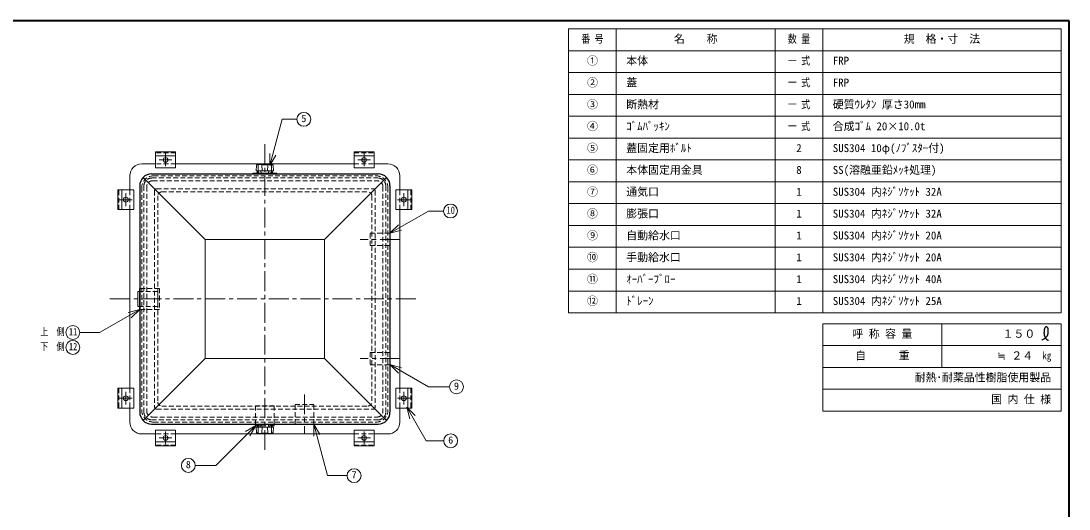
# Model space of a CAD drawing. Units: millimetres at full size, sheet at 1:10; details may follow other scales. Extents: x -2123 to 1927, y -1358 to 1452.
# Drawn here: x -712 to 1927, y 223 to 1452 of the extents above; entities that cross this region are included whole.
import ezdxf
from ezdxf.enums import TextEntityAlignment as Align

# ---------------------------------------------------------------- set-up
doc = ezdxf.new("R2010")
doc.units = ezdxf.units.MM
doc.header["$LTSCALE"] = 10
doc.linetypes.add('CHAIN1', pattern=[8, 5, -1, 1, -1])
doc.linetypes.add('DASHED1', pattern=[1.8, 1.2, -0.6])
doc.layers.add('0-0', color=7, linetype='Continuous', lineweight=18)
doc.styles.add('ＭＳ ゴシック', font='')
doc.styles.get('ＭＳ ゴシック').set_extended_font_data('MS Gothic')

msp = doc.modelspace()

# ---------------------------------------------------------------- linework, layer by layer
at = {"layer": '0-0', "color": 1, "lineweight": 40}
for p, q in [((1927.2, 1451.91), (-2122.8, 1451.91)), ((1927.2, -1358.09), (1927.2, 1451.91))]:
    msp.add_line(p, q, dxfattribs=at)
at = {"layer": '0-0', "color": 3}
for p, q in [((1907.2, 1431.91), (667.2, 1431.91)), ((667.2, 716.91), (667.2, 1431.91)), ((787.2, 716.91), (787.2, 1431.91)), ((1187.2, 716.91), (1187.2, 1431.91)), ((1307.2, 716.91), (1307.2, 1431.91)), ((1907.2, 716.91), (1907.2, 1431.91)), ((1907.2, 1376.91), (667.2, 1376.91)), ((1907.2, 1321.91), (667.2, 1321.91)), ((1907.2, 1266.91), (667.2, 1266.91)), ((1907.2, 1211.91), (667.2, 1211.91)), ((1907.2, 1156.91), (667.2, 1156.91)), ((1907.2, 1101.91), (667.2, 1101.91)), ((1907.2, 1046.91), (667.2, 1046.91)), ((1907.2, 991.91), (667.2, 991.91)), ((1907.2, 936.91), (667.2, 936.91)), ((1907.2, 881.91), (667.2, 881.91)), ((1907.2, 826.91), (667.2, 826.91)), ((1907.2, 771.91), (667.2, 771.91)), ((1907.2, 716.91), (667.2, 716.91)), ((1907.2, 689.41), (1307.2, 689.41)), ((1307.2, 469.41), (1307.2, 689.41)), ((1607.2, 579.41), (1607.2, 689.41)), ((1907.2, 469.41), (1907.2, 689.41)), ((1907.2, 634.41), (1307.2, 634.41)), ((1907.2, 579.41), (1307.2, 579.41)), ((1907.2, 524.41), (1307.2, 524.41)), ((1907.2, 469.41), (1307.2, 469.41))]:
    msp.add_line(p, q, dxfattribs=at)
at = {"layer": '0-0'}
for p, q in [((-85.13, 1088.21), (-54.03, 1204.26)), ((-17.05, 1204.26), (-54.03, 1204.26)), ((-372.8, 1111.88), (-372.8, 1081.91)), ((-322.8, 1111.88), (-372.8, 1111.88)), ((-322.8, 1111.88), (-322.8, 1081.91)), ((-85.13, 1088.21), (-85.13, 1118.21)), ((-85.13, 1088.21), (-70.13, 1114.19)), ((127.2, 1111.88), (127.2, 1081.91)), ((127.2, 1111.88), (177.2, 1111.88)), ((177.2, 1111.88), (177.2, 1081.91)), ((-372.8, 1091.91), (-407.8, 1091.91)), ((127.2, 1091.91), (-322.8, 1091.91)), ((-119.26, 1074.93), (-118.84, 1088.08)), ((-109.56, 1090.4), (-116.95, 1090.01)), ((-114.74, 1074.41), (-114.25, 1088.96)), ((-109.04, 1090.41), (-86.56, 1090.41)), ((-104.66, 1074.41), (-105.14, 1088.96)), ((-90.95, 1074.41), (-90.46, 1088.96)), ((-86.04, 1090.4), (-78.66, 1090.01)), ((-80.87, 1074.41), (-81.35, 1088.96)), ((-76.34, 1074.93), (-76.76, 1088.08)), ((177.2, 1091.91), (212.2, 1091.91)), ((-437.8, 1026.91), (-437.8, 1061.91)), ((-322.8, 1081.91), (-372.8, 1081.91)), ((-127.8, 1066.91), (-127.8, 1068.41)), ((-67.8, 1068.41), (-127.8, 1068.41)), ((-118.76, 1074.41), (-76.84, 1074.41)), ((-112.8, 1070.41), (-117.8, 1070.41)), ((-117.8, 1070.41), (-117.8, 1068.41)), ((-115.3, 1070.41), (-115.3, 1068.41)), ((-113.8, 1070.41), (-113.8, 1071.92)), ((-112.8, 1070.41), (-112.8, 1068.41)), ((-107.34, 1068.87), (-107.8, 1074.41)), ((-88.26, 1068.87), (-87.8, 1074.41)), ((-82.8, 1070.41), (-77.8, 1070.41)), ((-82.8, 1070.41), (-82.8, 1068.41)), ((-81.8, 1070.41), (-81.8, 1071.92)), ((-80.3, 1070.41), (-80.3, 1068.41)), ((-77.8, 1070.41), (-77.8, 1068.41)), ((-67.8, 1066.91), (-67.8, 1068.41)), ((127.2, 1081.91), (177.2, 1081.91)), ((242.2, 1026.91), (242.2, 1061.91)), ((-457.77, 1026.91), (-427.8, 1026.91)), ((-457.77, 976.91), (-457.77, 1026.91)), ((-427.8, 976.91), (-427.8, 1026.91)), ((232.2, 976.91), (232.2, 1026.91)), ((262.17, 1026.91), (232.2, 1026.91)), ((262.17, 976.91), (262.17, 1026.91)), ((-457.77, 976.91), (-427.8, 976.91)), ((-437.8, 976.91), (-437.8, 526.91)), ((262.17, 976.91), (232.2, 976.91)), ((242.2, 526.91), (242.2, 976.91)), ((217.28, 917.34), (314.27, 973.34)), ((352.23, 973.34), (314.27, 973.34)), ((217.28, 917.34), (238.49, 938.55)), ((217.28, 917.34), (246.25, 925.11)), ((217.2, 917.41), (217.33, 917.41)), ((217.33, 886.41), (217.33, 917.41)), ((217.2, 886.41), (217.33, 886.41)), ((-412.93, 725.65), (-513.74, 667.45)), ((-412.93, 725.65), (-441.91, 717.89)), ((-412.93, 725.65), (-434.14, 704.44)), ((-563.59, 667.45), (-513.74, 667.45)), ((217.2, 617.41), (217.33, 617.41)), ((217.33, 617.41), (217.33, 586.41)), ((217.2, 586.41), (217.33, 586.41)), ((217.28, 586.49), (238.49, 565.27)), ((217.28, 586.49), (246.25, 578.72)), ((217.28, 586.49), (314.27, 530.49)), ((367.16, 530.49), (314.27, 530.49)), ((-457.77, 526.91), (-427.8, 526.91)), ((-457.77, 526.91), (-457.77, 476.91)), ((-427.8, 526.91), (-427.8, 476.91)), ((232.2, 526.91), (232.2, 476.91)), ((262.17, 526.91), (232.2, 526.91)), ((262.17, 526.91), (262.17, 476.91)), ((-457.77, 476.91), (-427.8, 476.91)), ((-437.8, 476.91), (-437.8, 441.91)), ((262.17, 476.91), (232.2, 476.91)), ((242.2, 476.91), (242.2, 441.91)), ((259.77, 479.31), (267.53, 450.33)), ((259.77, 479.31), (308.67, 394.6)), ((259.77, 479.31), (280.98, 458.1)), ((-120.67, 433.26), (-221.13, 332.79)), ((-120.67, 433.26), (-146.65, 418.26)), ((-120.67, 433.26), (-135.67, 407.27)), ((-127.8, 436.91), (-127.8, 435.41)), ((-67.8, 435.41), (-127.8, 435.41)), ((-119.26, 428.9), (-118.84, 415.75)), ((-118.76, 429.41), (-76.84, 429.41)), ((-117.8, 433.41), (-117.8, 435.41)), ((-112.8, 433.41), (-117.8, 433.41)), ((-115.3, 433.41), (-115.3, 435.41)), ((-114.74, 429.41), (-114.25, 414.87)), ((-113.8, 433.41), (-113.8, 431.9)), ((-112.8, 433.41), (-112.8, 435.41)), ((-107.34, 434.95), (-107.8, 429.41)), ((-104.66, 429.41), (-105.14, 414.87)), ((-90.95, 429.41), (-90.46, 414.87)), ((-88.26, 434.95), (-87.8, 429.41)), ((-82.8, 433.41), (-82.8, 435.41)), ((-82.8, 433.41), (-77.8, 433.41)), ((-81.8, 433.41), (-81.8, 431.9)), ((-80.87, 429.41), (-81.35, 414.87)), ((-80.3, 433.41), (-80.3, 435.41)), ((-77.8, 433.41), (-77.8, 435.41)), ((-76.34, 428.9), (-76.76, 415.75)), ((-67.8, 436.91), (-67.8, 435.41)), ((-21.3, 436.91), (-21.3, 436.55)), ((-21.3, 436.55), (25.7, 436.55)), ((25.56, 436.66), (25.56, 406.66)), ((25.56, 436.66), (60.31, 306.97)), ((25.56, 436.66), (40.56, 410.68)), ((25.7, 436.91), (25.7, 436.55)), ((-372.8, 411.91), (-407.8, 411.91)), ((-322.8, 421.91), (-372.8, 421.91)), ((-372.8, 391.94), (-372.8, 421.91)), ((-322.8, 391.94), (-322.8, 421.91)), ((127.2, 411.91), (-322.8, 411.91)), ((-109.56, 413.43), (-116.95, 413.82)), ((-109.04, 413.41), (-86.56, 413.41)), ((-86.04, 413.43), (-78.66, 413.82)), ((127.2, 421.91), (177.2, 421.91)), ((127.2, 391.94), (127.2, 421.91)), ((177.2, 391.94), (177.2, 421.91)), ((177.2, 411.91), (212.2, 411.91)), ((-322.8, 391.94), (-372.8, 391.94)), ((127.2, 391.94), (177.2, 391.94)), ((352.68, 394.6), (308.67, 394.6)), ((-221.13, 332.79), (-272.91, 332.79)), ((60.31, 306.97), (109.34, 306.97))]:
    msp.add_line(p, q, dxfattribs=at)
at = {"layer": '0-0', "color": 4, "linetype": 'CHAIN1', "lineweight": 9}
for p, q in [((-97.8, 1141.91), (-97.8, 361.91)), ((-347.8, 1117.91), (-347.8, 1085.91)), ((152.2, 1117.91), (152.2, 1085.91)), ((-363.8, 1101.91), (-331.8, 1101.91)), ((168.2, 1101.91), (136.2, 1101.91)), ((-447.8, 1017.91), (-447.8, 985.91)), ((252.2, 1017.91), (252.2, 985.91)), ((-463.8, 1001.91), (-431.8, 1001.91)), ((268.2, 1001.91), (236.2, 1001.91)), ((242.33, 901.91), (142.33, 901.91)), ((-487.8, 751.91), (292.2, 751.91)), ((242.33, 601.91), (142.33, 601.91)), ((-463.8, 501.91), (-431.8, 501.91)), ((-447.8, 485.91), (-447.8, 517.91)), ((2.2, 511.55), (2.2, 411.55)), ((268.2, 501.91), (236.2, 501.91)), ((252.2, 485.91), (252.2, 517.91)), ((-363.8, 401.91), (-331.8, 401.91)), ((-347.8, 385.91), (-347.8, 417.91)), ((168.2, 401.91), (136.2, 401.91)), ((152.2, 385.91), (152.2, 417.91))]:
    msp.add_line(p, q, dxfattribs=at)
at = {"layer": '0-0', "color": 4, "lineweight": 9}
for p, q in [((-322.8, 1121.97), (-372.8, 1121.97)), ((-372.8, 1121.97), (-372.8, 1111.88)), ((-322.8, 1121.97), (-322.8, 1111.88)), ((127.2, 1121.97), (177.2, 1121.97)), ((127.2, 1121.97), (127.2, 1111.88)), ((177.2, 1121.97), (177.2, 1111.88)), ((-247.8, 901.91), (-404.01, 1058.13)), ((52.2, 901.91), (208.41, 1058.13)), ((-467.86, 976.91), (-457.77, 976.91)), ((272.25, 976.91), (262.17, 976.91)), ((-247.8, 901.91), (-247.8, 601.91)), ((-247.8, 601.91), (-404.01, 445.7)), ((-247.8, 601.91), (52.2, 601.91)), ((52.2, 601.91), (208.41, 445.7)), ((-467.86, 526.91), (-457.77, 526.91)), ((272.25, 526.91), (262.17, 526.91)), ((-121.3, 435.41), (-121.3, 432.65)), ((-116.8, 432.65), (-121.3, 432.65)), ((-113.8, 432.65), (-107.53, 432.65)), ((-81.8, 432.65), (-88.07, 432.65)), ((-78.8, 432.65), (-74.3, 432.65)), ((-74.3, 435.41), (-74.3, 432.65)), ((-372.8, 381.86), (-372.8, 391.94)), ((-322.8, 381.86), (-372.8, 381.86)), ((-322.8, 381.86), (-322.8, 391.94)), ((127.2, 381.86), (127.2, 391.94)), ((127.2, 381.86), (177.2, 381.86)), ((177.2, 381.86), (177.2, 391.94))]:
    msp.add_line(p, q, dxfattribs=at)
at = {"layer": '0-0', "color": 4, "linetype": 'DASHED1', "lineweight": 9}
for p, q in [((-322.8, 1119.73), (-372.8, 1119.73)), ((127.2, 1119.73), (177.2, 1119.73)), ((-322.8, 1091.91), (-372.8, 1091.91)), ((127.2, 1091.91), (177.2, 1091.91)), ((-382.37, 1056.48), (186.76, 1056.48)), ((-402.37, 1036.48), (-402.37, 467.35)), ((-395.31, 1034.42), (-395.31, 469.4)), ((-380.31, 1049.42), (184.71, 1049.42)), ((-370.31, 1029.42), (174.71, 1029.42)), ((199.71, 1034.42), (199.71, 469.4)), ((206.76, 1036.48), (206.76, 467.35)), ((-465.62, 976.91), (-465.62, 1026.91)), ((-437.8, 976.91), (-437.8, 1026.91)), ((-375.31, 1024.42), (-375.31, 479.4)), ((-367.37, 1011.49), (-367.37, 492.34)), ((-357.37, 1021.49), (161.77, 1021.49)), ((171.77, 1011.49), (171.77, 492.34)), ((179.71, 1024.42), (179.71, 479.4)), ((242.2, 976.91), (242.2, 1026.91)), ((270.02, 976.91), (270.02, 1026.91)), ((167.33, 886.41), (167.33, 917.41)), ((167.33, 917.41), (217.2, 917.41)), ((167.33, 886.41), (217.2, 886.41)), ((-367.61, 770.91), (-413.16, 770.91)), ((-363.16, 778.41), (-412.8, 778.41)), ((-367.61, 770.91), (-367.61, 732.91)), ((-363.16, 778.41), (-363.16, 725.41)), ((-367.61, 732.91), (-413.16, 732.91)), ((-363.16, 725.41), (-412.8, 725.41)), ((167.33, 617.41), (167.33, 586.41)), ((167.33, 617.41), (217.2, 617.41)), ((167.33, 586.41), (217.2, 586.41)), ((-465.62, 526.91), (-465.62, 476.91)), ((-437.8, 526.91), (-437.8, 476.91)), ((242.2, 526.91), (242.2, 476.91)), ((270.02, 526.91), (270.02, 476.91)), ((-357.37, 482.34), (161.77, 482.34)), ((-121.3, 482.65), (-74.3, 482.65)), ((-121.3, 482.65), (-121.3, 435.41)), ((-74.3, 482.65), (-74.3, 435.41)), ((-21.3, 486.55), (25.7, 486.55)), ((-21.3, 436.91), (-21.3, 486.55)), ((25.7, 436.91), (25.7, 486.55)), ((-380.31, 454.4), (184.71, 454.4)), ((-370.31, 474.4), (174.71, 474.4)), ((-382.37, 447.35), (186.76, 447.35)), ((-113.8, 432.65), (-116.8, 432.65)), ((-107.53, 432.65), (-88.07, 432.65)), ((-81.8, 432.65), (-78.8, 432.65)), ((-322.8, 411.91), (-372.8, 411.91)), ((127.2, 411.91), (177.2, 411.91)), ((-322.8, 384.09), (-372.8, 384.09)), ((127.2, 384.09), (177.2, 384.09))]:
    msp.add_line(p, q, dxfattribs=at)
at = {"layer": '0-0', "color": 5, "lineweight": 25}
for p, q in [((-382.8, 1066.91), (187.2, 1066.91)), ((-412.8, 1036.91), (-412.8, 466.91)), ((217.2, 1036.91), (217.2, 466.91)), ((-382.8, 436.91), (187.2, 436.91))]:
    msp.add_line(p, q, dxfattribs=at)
at = {"layer": '0-0', "linetype": 'DASHED1'}
for p, q in [((-377.8, 1061.91), (182.2, 1061.91)), ((-407.8, 1031.91), (-407.8, 471.91)), ((212.2, 1031.91), (212.2, 471.91)), ((-377.8, 441.91), (182.2, 441.91))]:
    msp.add_line(p, q, dxfattribs=at)
at = {"layer": '0-0'}
for points in [[(-116.8, 1070.41), (-116.8, 1071.92), (-113.8, 1071.92)], [(-78.8, 1070.41), (-78.8, 1071.92), (-81.8, 1071.92)], [(-412.8, 778.41), (-413.16, 778.41), (-413.16, 725.41), (-412.8, 725.41)], [(-116.8, 433.41), (-116.8, 431.9), (-113.8, 431.9)], [(-78.8, 433.41), (-78.8, 431.9), (-81.8, 431.9)]]:
    msp.add_lwpolyline(points, dxfattribs=at)
at = {"layer": '0-0', "color": 4, "lineweight": 9}
for points in [[(-467.86, 976.91), (-467.86, 1026.91), (-457.77, 1026.91)], [(272.25, 976.91), (272.25, 1026.91), (262.17, 1026.91)], [(-247.8, 901.91), (52.2, 901.91), (52.2, 601.91)], [(-413.16, 770.91), (-417.61, 770.91), (-417.61, 732.91), (-413.16, 732.91)], [(-467.86, 526.91), (-467.86, 476.91), (-457.77, 476.91)], [(272.25, 526.91), (272.25, 476.91), (262.17, 476.91)]]:
    msp.add_lwpolyline(points, dxfattribs=at)
at = {"layer": '0-0', "color": 5, "lineweight": 25}
for points in [[(1859, 648.38), (1859.87, 648.88), (1861.36, 649.75), (1862.84, 650.64), (1864.3, 651.57), (1865.73, 652.55), (1867.13, 653.59), (1867.91, 654.22), (1868.49, 654.72), (1869.45, 655.61), (1870.37, 656.55), (1871.22, 657.55), (1871.99, 658.59), (1872.68, 659.7), (1873.03, 660.36), (1873.28, 660.9), (1873.66, 661.86), (1873.98, 662.85), (1874.23, 663.86), (1874.43, 664.88), (1874.58, 665.91), (1874.64, 666.5), (1874.68, 667.12), (1874.73, 668.18), (1874.74, 669.24), (1874.72, 670.3), (1874.69, 671.37), (1874.66, 672.45), (1874.64, 673.08), (1874.62, 673.74), (1874.58, 674.88), (1874.48, 676.02), (1874.31, 677.13), (1874, 678.21), (1873.54, 679.23), (1873.17, 679.8), (1872.94, 680.11), (1872.5, 680.6), (1872, 681.04), (1871.46, 681.41)], [(1871.46, 681.41), (1870.89, 681.68), (1870.3, 681.83), (1869.96, 681.85), (1869.67, 681.83), (1869.19, 681.72), (1868.71, 681.54), (1868.25, 681.28), (1867.81, 680.97), (1867.4, 680.61), (1867.18, 680.39), (1866.88, 680.04), (1866.42, 679.41), (1866.03, 678.74), (1865.71, 678.04), (1865.45, 677.32), (1865.24, 676.58), (1865.14, 676.15), (1865.02, 675.61), (1864.85, 674.66), (1864.72, 673.72), (1864.62, 672.77), (1864.53, 671.81), (1864.45, 670.86), (1864.4, 670.3), (1864.35, 669.64), (1864.25, 668.5), (1864.18, 667.35), (1864.13, 666.21), (1864.13, 665.07), (1864.19, 663.94), (1864.26, 663.29), (1864.34, 662.72), (1864.54, 661.75), (1864.78, 660.78), (1865.08, 659.83), (1865.42, 658.89), (1865.79, 657.97), (1866.01, 657.44), (1866.18, 657.06)], [(1866.18, 657.06), (1866.49, 656.4), (1866.8, 655.76), (1867.13, 655.12), (1867.48, 654.49), (1867.84, 653.86), (1868.06, 653.49), (1868.32, 653.07), (1868.79, 652.35), (1869.29, 651.65), (1869.83, 650.99), (1870.41, 650.37), (1871.03, 649.83), (1871.42, 649.55), (1871.75, 649.33), (1872.35, 649.01), (1872.98, 648.73), (1873.63, 648.48), (1874.3, 648.26), (1874.97, 648.05), (1875.37, 647.94)]]:
    msp.add_lwpolyline(points, dxfattribs=at)
at = {"layer": '0-0'}
for centre, radius in [((0.45, 1204.26), 17.5), ((-347.8, 1101.91), 6), ((152.2, 1101.91), 6), ((-447.8, 1001.91), 6), ((252.2, 1001.91), 6), ((369.73, 973.34), 17.5), ((-581.09, 667.45), 17.5), ((-581.09, 629.95), 17.5), ((384.66, 530.49), 17.5), ((-447.8, 501.91), 6), ((252.2, 501.91), 6), ((-347.8, 401.91), 6), ((152.2, 401.91), 6), ((370.18, 394.6), 17.5), ((-290.41, 332.79), 17.5), ((126.84, 306.97), 17.5)]:
    msp.add_circle(centre, radius, dxfattribs=at)
for centre, radius, start, end in [((-407.8, 1061.91), 30, 90, 180), ((-116.84, 1088.01), 2, 93.01913, 178.15415), ((-117.31, 1087.34), 2.07, 93.02757, 128.73305), ((-117.23, 1079.46), 9.96, 72.62002, 91.09064), ((-109.04, 1080.41), 10, 90, 93.01913), ((-104.64, 1088.98), 0.5, 97.29873, 181.90915), ((-97.8, 1035.58), 54.34, 82.70127, 97.29873), ((-90.96, 1088.98), 0.5, 358.09085, 82.70127), ((-86.56, 1080.41), 10, 86.98087, 90), ((-78.38, 1079.46), 9.96, 88.90936, 107.37998), ((-78.76, 1088.01), 2, 1.84585, 86.98087), ((-78.3, 1087.34), 2.07, 51.26695, 86.97243), ((212.2, 1061.91), 30, 0, 90), ((-118.76, 1074.91), 0.5, 178.15415, 270), ((-106.84, 1068.91), 0.5, 184.76364, 270), ((-88.76, 1068.91), 0.5, 270, 355.23636), ((-76.84, 1074.91), 0.5, 270, 1.84585), ((-407.8, 441.91), 30, 180, 270), ((-118.76, 428.91), 0.5, 90, 181.84585), ((-106.84, 434.91), 0.5, 90, 175.23636), ((-88.76, 434.91), 0.5, 4.76364, 90), ((-76.84, 428.91), 0.5, 358.15415, 90), ((212.2, 441.91), 30, 270, 0), ((-116.84, 415.81), 2, 181.84585, 266.98087), ((-117.31, 416.48), 2.07, 231.26695, 266.97243), ((-117.23, 424.37), 9.96, 268.90936, 287.37998), ((-109.04, 423.41), 10, 266.98087, 270), ((-104.64, 414.85), 0.5, 178.09085, 262.70127), ((-97.8, 468.25), 54.34, 262.70127, 277.29873), ((-90.96, 414.85), 0.5, 277.29873, 1.90915), ((-86.56, 423.41), 10, 270, 273.01913), ((-78.38, 424.37), 9.96, 252.62002, 271.09064), ((-78.76, 415.81), 2, 273.01913, 358.15415), ((-78.3, 416.48), 2.07, 273.02757, 308.73305)]:
    msp.add_arc(centre, radius, start, end, dxfattribs=at)
at = {"layer": '0-0', "color": 5, "lineweight": 25}
for centre, start, end in [((-382.8, 1036.91), 90, 180), ((187.2, 1036.91), 0, 90), ((-382.8, 466.91), 180, 270), ((187.2, 466.91), 270, 0)]:
    msp.add_arc(centre, 30, start, end, dxfattribs=at)
at = {"layer": '0-0', "linetype": 'DASHED1'}
for centre, start, end in [((-377.8, 1031.91), 90, 180), ((182.2, 1031.91), 0, 90), ((-377.8, 471.91), 180, 270), ((182.2, 471.91), 270, 0)]:
    msp.add_arc(centre, 30, start, end, dxfattribs=at)
at = {"layer": '0-0', "color": 4, "linetype": 'DASHED1', "lineweight": 9}
for centre, radius, start, end in [((-382.37, 1036.48), 20, 90, 180), ((186.76, 1036.48), 20, 0, 90), ((-380.31, 1034.42), 15, 90, 180), ((-370.31, 1024.42), 5, 90, 180), ((174.71, 1024.42), 5, 0, 90), ((184.71, 1034.42), 15, 0, 90), ((-357.37, 1011.49), 10, 90, 180), ((161.77, 1011.49), 10, 0, 90), ((-370.31, 479.4), 5, 180, 270), ((-357.37, 492.34), 10, 180, 270), ((161.77, 492.34), 10, 270, 0), ((174.71, 479.4), 5, 270, 0), ((-382.37, 467.35), 20, 180, 270), ((-380.31, 469.4), 15, 180, 270), ((184.71, 469.4), 15, 270, 0), ((186.76, 467.35), 20, 270, 0)]:
    msp.add_arc(centre, radius, start, end, dxfattribs=at)

# ---------------------------------------------------------------- texts
at = {"layer": '0-0', "style": 'ＭＳ ゴシック'}
for s, height, width, p in [('番 号', 20.16, 0.8, (699.07, 1390.66)), ('数 量', 20.16, 0.8, (1219.07, 1390.66)), ('一 式', 20.16, 0.8, (1219.07, 1335.66)), ('一 式', 20.16, 0.8, (1219.07, 1280.66)), ('一 式', 20.16, 0.8, (1219.07, 1225.66)), ('一 式', 20.16, 0.8, (1219.07, 1170.66)), ('10', 18.33, 0.8, (359.73, 960.84)), ('上\u3000側', 18.33, 0.8, (-663.59, 654.95)), ('11', 18.33, 0.8, (-591.09, 654.95)), ('下\u3000側', 18.33, 0.8, (-663.59, 617.45)), ('12', 18.33, 0.8, (-591.09, 617.45)), ('㎏', 18.33, 0.9, (1859.7, 594.41))]:
    msp.add_text(s, height=height, dxfattribs=dict(at, width=width)).set_placement(p, align=Align.BOTTOM_LEFT)
for s, height, p in [('名\u3000\u3000称', 20.16, (932.2, 1390.66)), ('規\u3000格・寸\u3000法', 20.16, (1510.95, 1390.66)), ('①', 20.16, (713.45, 1335.66)), ('本体', 20.16, (812.2, 1335.66)), ('FRP', 20.16, (1332.2, 1335.66)), ('②', 20.16, (713.45, 1280.66)), ('蓋', 20.16, (812.2, 1280.66)), ('FRP', 20.16, (1332.2, 1280.66)), ('③', 20.16, (713.45, 1225.66)), ('断熱材', 20.16, (812.2, 1225.66)), ('硬質ｳﾚﾀﾝ 厚さ30mm', 20.16, (1332.2, 1225.66)), ('5', 18.33, (-5.8, 1191.76)), ('④', 20.16, (713.45, 1170.66)), ('ｺﾞﾑﾊﾟｯｷﾝ', 20.16, (812.2, 1170.66)), ('合成ｺﾞﾑ 20×10.0t', 20.16, (1332.2, 1170.66)), ('⑤', 20.16, (713.45, 1115.66)), ('蓋固定用ﾎﾞﾙﾄ', 20.16, (812.2, 1115.66)), ('2', 20.16, (1240.32, 1115.66)), ('SUS304 10φ(ﾉﾌﾞｽﾀｰ付)', 20.16, (1332.2, 1115.66)), ('⑥', 20.16, (713.45, 1060.66)), ('本体固定用金具', 20.16, (812.2, 1060.66)), ('8', 20.16, (1240.32, 1060.66)), ('SS(溶融亜鉛ﾒｯｷ処理)', 20.16, (1332.2, 1060.66)), ('⑦', 20.16, (713.45, 1005.66)), ('通気口', 20.16, (812.2, 1005.66)), ('1', 20.16, (1240.32, 1005.66)), ('SUS304 内ﾈｼﾞｿｹｯﾄ 32A', 20.16, (1332.2, 1005.66)), ('⑧', 20.16, (713.45, 950.66)), ('膨張口', 20.16, (812.2, 950.66)), ('SUS304 内ﾈｼﾞｿｹｯﾄ 32A', 20.16, (1332.2, 950.66)), ('1', 20.16, (1240.32, 950.66)), ('⑨', 20.16, (713.45, 895.66)), ('自動給水口', 20.16, (812.2, 895.66)), ('SUS304 内ﾈｼﾞｿｹｯﾄ 20A', 20.16, (1332.2, 895.66)), ('1', 20.16, (1240.32, 895.66)), ('⑩', 20.16, (713.45, 840.66)), ('手動給水口', 20.16, (812.2, 840.66)), ('1', 20.16, (1240.32, 840.66)), ('SUS304 内ﾈｼﾞｿｹｯﾄ 20A', 20.16, (1332.2, 840.66)), ('⑪', 20.16, (713.45, 785.66)), ('ｵｰﾊﾞｰﾌﾞﾛｰ', 20.16, (812.2, 785.66)), ('1', 20.16, (1240.32, 785.66)), ('SUS304 内ﾈｼﾞｿｹｯﾄ 40A', 20.16, (1332.2, 785.66)), ('⑫', 20.16, (713.45, 730.66)), ('ﾄﾞﾚｰﾝ', 20.16, (812.2, 730.66)), ('1', 20.16, (1240.32, 730.66)), ('SUS304 内ﾈｼﾞｿｹｯﾄ 25A', 20.16, (1332.2, 730.66)), ('呼 称 容 量', 20.16, (1381.57, 648.16)), ('１５０', 20.16, (1759.7, 648.16)), ('自\u3000\u3000\u3000重', 20.16, (1388.45, 593.16)), ('≒ ２４', 20.16, (1745.95, 593.16)), ('耐熱･耐薬品性樹脂使用製品', 20.16, (1538.45, 538.16)), ('9', 18.33, (378.41, 517.99)), ('国 内 仕 様', 20.16, (1730.95, 483.16)), ('6', 18.33, (363.93, 382.1)), ('8', 18.33, (-296.66, 320.29)), ('7', 18.33, (120.59, 294.47))]:
    msp.add_text(s, height=height, dxfattribs=at).set_placement(p, align=Align.BOTTOM_LEFT)

doc.saveas('drawing.dxf')
